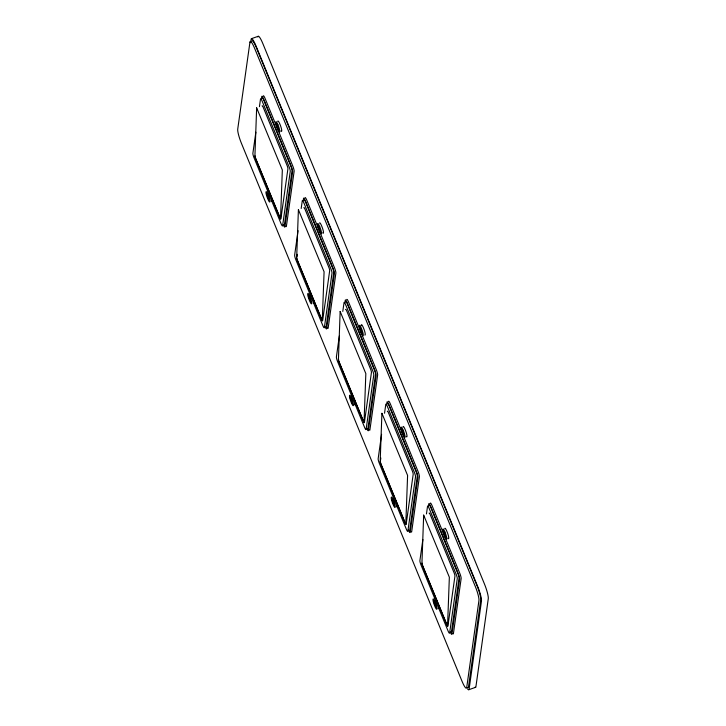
<?xml version="1.0" encoding="UTF-8"?>
<svg xmlns="http://www.w3.org/2000/svg" width="726" height="726" viewBox="0 0 726 726"><rect width="100%" height="100%" fill="white"/><g stroke="black" fill="none" stroke-linecap="round" stroke-linejoin="round"><path stroke-width="1.09" d="M250.633 42.716L251.096 39.376A12.079 1.969 70.6 0 1 256.042 46.001L477.663 586.417A12.079 1.969 70.6 0 1 481.465 601.146L469.123 689.019A12.079 1.969 70.6 0 1 467.435 688.756M255.851 132.196L252.884 153.277A3.812 0.626 70.6 0 0 254.091 157.932L281.044 223.653A3.812 0.626 70.6 0 0 282.605 225.75L290.246 171.363A3.812 0.626 70.6 0 0 289.048 166.708L262.095 100.987A3.812 0.626 70.6 0 0 260.534 98.89L259.436 106.668M261.46 98.79L261.777 96.549A4.447 0.726 70.6 0 1 263.602 98.981L291.244 166.399A4.447 0.726 70.6 0 1 292.642 171.826L284.91 226.848A4.447 0.726 70.6 0 1 283.512 225.378M298.077 230.686L294.647 255.098A3.812 0.626 70.6 0 0 295.845 259.754L322.798 325.475A3.812 0.626 70.6 0 0 324.359 327.571L332 273.185A3.812 0.626 70.6 0 0 330.802 268.529L303.849 202.808A3.812 0.626 70.6 0 0 302.288 200.712L301.19 208.48M303.214 200.612L303.532 198.37A4.447 0.726 70.6 0 1 305.356 200.803L332.998 268.221A4.447 0.726 70.6 0 1 334.405 273.648L326.664 328.669A4.447 0.726 70.6 0 1 325.266 327.199M297.016 256.55L297.324 254.327M339.36 335.829L336.401 356.92A3.812 0.626 70.6 0 0 337.599 361.575L364.552 427.296A3.812 0.626 70.6 0 0 366.113 429.393L373.763 375.006A3.812 0.626 70.6 0 0 372.556 370.351L345.603 304.63A3.812 0.626 70.6 0 0 344.042 302.533L342.79 311.418M344.968 302.433L345.286 300.183A4.447 0.726 70.6 0 1 347.11 302.624L374.752 370.042A4.447 0.726 70.6 0 1 376.159 375.46L368.418 430.491A4.447 0.726 70.6 0 1 367.02 429.021M381.586 434.32L378.155 458.741A3.812 0.626 70.6 0 0 379.353 463.388L406.306 529.118A3.812 0.626 70.6 0 0 407.867 531.214L415.517 476.819A3.812 0.626 70.6 0 0 414.31 472.172L387.357 406.442A3.812 0.626 70.6 0 0 385.796 404.355L384.544 413.23M386.722 404.255L387.04 402.004A4.447 0.726 70.6 0 1 388.864 404.446L416.506 471.855A4.447 0.726 70.6 0 1 417.913 477.281L410.181 532.312A4.447 0.726 70.6 0 1 408.357 529.871M380.524 460.193L380.832 457.97M422.868 539.472L419.909 560.563A3.812 0.626 70.6 0 0 421.107 565.209L448.06 630.939A3.812 0.626 70.6 0 0 449.621 633.027L457.271 578.64A3.812 0.626 70.6 0 0 456.064 573.994L429.111 508.264A3.812 0.626 70.6 0 0 427.55 506.176L426.461 513.944M428.476 506.076L428.794 503.826A4.447 0.726 70.6 0 1 430.618 506.267L458.26 573.676A4.447 0.726 70.6 0 1 459.667 579.103L451.935 634.134A4.447 0.726 70.6 0 1 450.537 632.655M251.396 38.687L258.202 36.3M468.824 689.7L475.63 687.313M321.064 317.97L297.76 261.142A2.859 0.463 70.6 0 1 297.497 260.462M363.245 420.826L339.514 362.964A2.859 0.463 70.6 0 1 338.815 360.895M404.573 521.613L381.268 464.785A2.859 0.463 70.6 0 1 380.37 461.3M271.143 200.93A5.091 0.826 70.6 0 0 271.851 201.038A7.505 1.225 70.6 0 0 271.878 200.231A5.091 0.826 70.6 0 0 271.751 199.369M268.094 190.983A5.091 0.826 70.6 0 1 268.33 191.02M277.768 121.532A7.505 1.225 70.6 0 1 277.922 121.033A5.091 0.826 70.6 0 1 279.392 123.003A7.505 1.225 70.6 0 1 280.109 124.672A5.091 0.826 70.6 0 1 281.715 130.272A7.505 1.225 70.6 0 1 281.679 131.079A5.091 0.826 70.6 0 1 280.971 130.97M255.307 157.261A2.859 0.463 70.6 0 0 256.006 159.321L279.728 217.183A2.859 0.463 70.6 0 0 280.908 218.753L287.913 168.849A2.859 0.463 70.6 0 0 287.015 165.356L263.284 107.493A2.859 0.463 70.6 0 0 262.113 105.932M255.171 156.653A2.859 0.463 70.6 0 1 255.098 155.836M283.53 224.552A3.812 0.626 70.6 0 0 284.383 225.124L292.024 170.737A3.812 0.626 70.6 0 0 290.827 166.091L263.874 100.36A3.812 0.626 70.6 0 0 262.304 98.273M285.772 226.231A4.447 0.726 70.6 0 0 286.389 226.331L294.13 171.3A4.447 0.726 70.6 0 0 292.723 165.882L265.081 98.464A4.447 0.726 70.6 0 0 263.257 96.023M313.242 303.105A5.091 0.826 70.6 0 0 313.605 302.86A7.505 1.225 70.6 0 0 313.632 302.052M322.725 232.792A5.091 0.826 70.6 0 0 323.442 232.901A7.505 1.225 70.6 0 0 323.469 232.093A5.091 0.826 70.6 0 0 321.863 226.485A7.505 1.225 70.6 0 0 321.146 224.824A5.091 0.826 70.6 0 0 319.676 222.846A7.505 1.225 70.6 0 0 319.549 223.136M297.261 259.754A2.859 0.463 70.6 0 1 296.861 257.993M321.491 319.004A2.859 0.463 70.6 0 0 322.662 320.574L329.677 270.671A2.859 0.463 70.6 0 0 328.769 267.177L305.038 209.315A2.859 0.463 70.6 0 0 303.867 207.745M325.602 326.863A3.812 0.626 70.6 0 0 326.137 326.945L333.779 272.559A3.812 0.626 70.6 0 0 332.581 267.912L305.628 202.182A3.812 0.626 70.6 0 0 304.058 200.095M327.526 328.052A4.447 0.726 70.6 0 0 328.143 328.152L335.884 273.121A4.447 0.726 70.6 0 0 334.477 267.694L306.835 200.285A4.447 0.726 70.6 0 0 305.011 197.844M351.448 395.125A7.505 1.225 70.6 0 1 351.602 394.626A5.091 0.826 70.6 0 1 351.838 394.663M354.651 404.573A5.091 0.826 70.6 0 0 355.359 404.681A7.505 1.225 70.6 0 0 355.395 404.464M355.268 403.012A5.091 0.826 70.6 0 1 355.386 403.874M361.276 325.765A5.091 0.826 70.6 0 1 361.276 325.175A7.505 1.225 70.6 0 1 361.43 324.667A5.091 0.826 70.6 0 1 362.9 326.646A7.505 1.225 70.6 0 1 363.617 328.306A5.091 0.826 70.6 0 1 365.223 333.915A7.505 1.225 70.6 0 1 365.196 334.722A5.091 0.826 70.6 0 1 364.824 334.976M338.679 360.296A2.859 0.463 70.6 0 1 338.615 359.479M363.517 421.452A2.859 0.463 70.6 0 0 364.416 422.396L371.431 372.483A2.859 0.463 70.6 0 0 370.523 368.999L346.801 311.136A2.859 0.463 70.6 0 0 345.621 309.566M367.356 428.685A3.812 0.626 70.6 0 0 367.891 428.767L375.533 374.38A3.812 0.626 70.6 0 0 374.335 369.725L347.382 304.003A3.812 0.626 70.6 0 0 345.821 301.907M369.28 429.874A4.447 0.726 70.6 0 0 369.897 429.974L377.638 374.943A4.447 0.726 70.6 0 0 376.231 369.516L348.589 302.107A4.447 0.726 70.6 0 0 346.765 299.666M396.405 506.385A5.091 0.826 70.6 0 0 397.113 506.503A7.505 1.225 70.6 0 0 397.14 505.695M403.03 426.988A7.505 1.225 70.6 0 1 403.184 426.489A5.091 0.826 70.6 0 1 404.654 428.458A7.505 1.225 70.6 0 1 405.371 430.128A5.091 0.826 70.6 0 1 406.977 435.736A7.505 1.225 70.6 0 1 406.95 436.544A5.091 0.826 70.6 0 1 406.233 436.435M404.999 522.647A2.859 0.463 70.6 0 0 406.17 524.217L413.185 474.305A2.859 0.463 70.6 0 0 412.277 470.82L388.555 412.958A2.859 0.463 70.6 0 0 387.375 411.388M409.11 530.506A3.812 0.626 70.6 0 0 409.645 530.588L417.287 476.202A3.812 0.626 70.6 0 0 416.089 471.546L389.136 405.825A3.812 0.626 70.6 0 0 387.575 403.729M411.034 531.695A4.447 0.726 70.6 0 0 411.66 531.795L419.392 476.764A4.447 0.726 70.6 0 0 417.985 471.337L390.343 403.928A4.447 0.726 70.6 0 0 388.519 401.487M438.159 608.207A5.091 0.826 70.6 0 0 438.867 608.315A7.505 1.225 70.6 0 0 438.903 608.107M438.776 606.655A5.091 0.826 70.6 0 1 438.903 607.508M435.11 598.269A5.091 0.826 70.6 0 1 435.355 598.306M444.784 528.809A7.505 1.225 70.6 0 1 444.938 528.31A5.091 0.826 70.6 0 1 446.417 530.279A7.505 1.225 70.6 0 1 447.125 531.949A5.091 0.826 70.6 0 1 448.732 537.558A7.505 1.225 70.6 0 1 448.704 538.365A5.091 0.826 70.6 0 1 447.996 538.256M422.332 564.538A2.859 0.463 70.6 0 0 423.022 566.607L446.753 624.469A2.859 0.463 70.6 0 0 447.924 626.039L454.939 576.126A2.859 0.463 70.6 0 0 454.031 572.642L430.309 514.779A2.859 0.463 70.6 0 0 429.139 513.209M422.196 563.939A2.859 0.463 70.6 0 1 422.124 563.122M450.556 631.829A3.812 0.626 70.6 0 0 451.4 632.41L459.041 578.023A3.812 0.626 70.6 0 0 457.843 573.368L430.89 507.646A3.812 0.626 70.6 0 0 429.329 505.55M452.788 633.517A4.447 0.726 70.6 0 0 453.414 633.607L461.146 578.586A4.447 0.726 70.6 0 0 459.74 573.159L432.097 505.75A4.447 0.726 70.6 0 0 430.273 503.309M467.662 687.468A11.444 1.869 70.6 0 0 468.488 686.905L480.721 599.885A11.444 1.869 70.6 0 0 477.109 585.936L256.414 47.762A11.444 1.869 70.6 0 0 252.013 40.837M475.058 687.223A12.079 1.969 70.6 0 0 475.929 686.624L488.271 598.75A12.079 1.969 70.6 0 0 484.469 584.031L262.848 43.605A12.079 1.969 70.6 0 0 257.902 36.981M256.65 107.847L254.89 156.752L280.526 219.025L282.332 169.966L256.65 107.847M298.404 209.669L296.644 258.574L322.28 320.847L324.086 271.787L298.404 209.669M340.158 311.49L338.398 360.395L364.035 422.668L365.84 373.609L340.158 311.49M381.912 413.312L380.152 462.217L405.789 524.49L407.595 475.43L381.912 413.312M423.666 515.133L421.906 564.038L447.543 626.311L449.349 577.243L423.666 515.133M249.953 42.108L237.729 129.128A11.444 1.869 70.6 0 0 241.331 143.076L462.026 681.251A11.444 1.869 70.6 0 0 466.709 687.531L478.942 600.511A11.444 1.869 70.6 0 0 475.339 586.554L254.645 48.388A11.444 1.869 70.6 0 0 249.953 42.108M266.696 193.987L268.965 199.804L266.732 193.969M276.524 124.037L278.793 129.854L276.57 124.01M308.45 295.809L310.719 301.626L308.45 295.809M318.287 225.85L320.547 231.667L318.297 225.822M350.204 397.63L352.473 403.447L350.222 397.603M360.042 327.671L362.301 333.488L360.042 327.671M391.958 499.452L394.227 505.269L391.976 499.424M401.796 429.493L404.055 435.31L401.832 429.465M433.712 601.273L435.981 607.09L433.731 601.246M443.55 531.314L445.818 537.131L443.586 531.287M268.094 194.749A5.091 0.826 70.6 0 0 266.015 191.963A7.505 1.225 70.6 0 0 265.979 192.771A5.091 0.826 70.6 0 0 267.114 197.154A7.505 1.225 70.6 0 0 267.812 198.933A5.091 0.826 70.6 0 0 269.773 202.01A7.505 1.225 70.6 0 0 269.927 201.51A5.091 0.826 70.6 0 0 268.792 196.528A7.505 1.225 70.6 0 0 268.094 194.749M277.931 124.79A5.091 0.826 70.6 0 0 275.844 122.004A7.505 1.225 70.6 0 0 275.816 122.812A5.091 0.826 70.6 0 0 276.951 127.195A7.505 1.225 70.6 0 0 277.65 128.983A5.091 0.826 70.6 0 0 279.601 132.059A7.505 1.225 70.6 0 0 279.764 131.551A5.091 0.826 70.6 0 0 278.63 126.578A7.505 1.225 70.6 0 0 277.931 124.79M309.848 296.571A5.091 0.826 70.6 0 0 307.77 293.785A7.505 1.225 70.6 0 0 307.733 294.593A5.091 0.826 70.6 0 0 308.868 298.976A7.505 1.225 70.6 0 0 309.566 300.755A5.091 0.826 70.6 0 0 311.527 303.831A7.505 1.225 70.6 0 0 311.681 303.332A5.091 0.826 70.6 0 0 310.546 298.35A7.505 1.225 70.6 0 0 309.848 296.571M319.685 226.612A5.091 0.826 70.6 0 0 317.598 223.826A7.505 1.225 70.6 0 0 317.571 224.633A5.091 0.826 70.6 0 0 318.705 229.017A7.505 1.225 70.6 0 0 319.404 230.795A5.091 0.826 70.6 0 0 321.364 233.872A7.505 1.225 70.6 0 0 321.518 233.373A5.091 0.826 70.6 0 0 320.384 228.4A7.505 1.225 70.6 0 0 319.685 226.612M351.602 398.392A5.091 0.826 70.6 0 0 349.524 395.597A7.505 1.225 70.6 0 0 349.496 396.405A5.091 0.826 70.6 0 0 350.622 400.797A7.505 1.225 70.6 0 0 351.32 402.576A5.091 0.826 70.6 0 0 353.281 405.652A7.505 1.225 70.6 0 0 353.435 405.153A5.091 0.826 70.6 0 0 352.301 400.171A7.505 1.225 70.6 0 0 351.602 398.392M361.439 328.433A5.091 0.826 70.6 0 0 359.352 325.647A7.505 1.225 70.6 0 0 359.325 326.455A5.091 0.826 70.6 0 0 360.459 330.838A7.505 1.225 70.6 0 0 361.158 332.617A5.091 0.826 70.6 0 0 363.118 335.693A7.505 1.225 70.6 0 0 363.272 335.194A5.091 0.826 70.6 0 0 362.138 330.212A7.505 1.225 70.6 0 0 361.439 328.433M393.356 500.205A5.091 0.826 70.6 0 0 391.278 497.419A7.505 1.225 70.6 0 0 391.25 498.227A5.091 0.826 70.6 0 0 392.376 502.61A7.505 1.225 70.6 0 0 393.084 504.398A5.091 0.826 70.6 0 0 395.035 507.474A7.505 1.225 70.6 0 0 395.189 506.975A5.091 0.826 70.6 0 0 394.055 501.993A7.505 1.225 70.6 0 0 393.356 500.205M403.193 430.255A5.091 0.826 70.6 0 0 401.106 427.469A7.505 1.225 70.6 0 0 401.079 428.276A5.091 0.826 70.6 0 0 402.213 432.66A7.505 1.225 70.6 0 0 402.912 434.438A5.091 0.826 70.6 0 0 404.872 437.515A7.505 1.225 70.6 0 0 405.026 437.016A5.091 0.826 70.6 0 0 403.892 432.034A7.505 1.225 70.6 0 0 403.193 430.255M435.11 602.026A5.091 0.826 70.6 0 0 433.032 599.24A7.505 1.225 70.6 0 0 433.005 600.048A5.091 0.826 70.6 0 0 434.139 604.431A7.505 1.225 70.6 0 0 434.838 606.219A5.091 0.826 70.6 0 0 436.789 609.295A7.505 1.225 70.6 0 0 436.943 608.796A5.091 0.826 70.6 0 0 435.809 603.814A7.505 1.225 70.6 0 0 435.11 602.026M444.947 532.076A5.091 0.826 70.6 0 0 442.86 529.281A7.505 1.225 70.6 0 0 442.833 530.089A5.091 0.826 70.6 0 0 443.967 534.481A7.505 1.225 70.6 0 0 444.666 536.26A5.091 0.826 70.6 0 0 446.626 539.336A7.505 1.225 70.6 0 0 446.78 538.837A5.091 0.826 70.6 0 0 445.646 533.855A7.505 1.225 70.6 0 0 444.947 532.076"/></g></svg>
